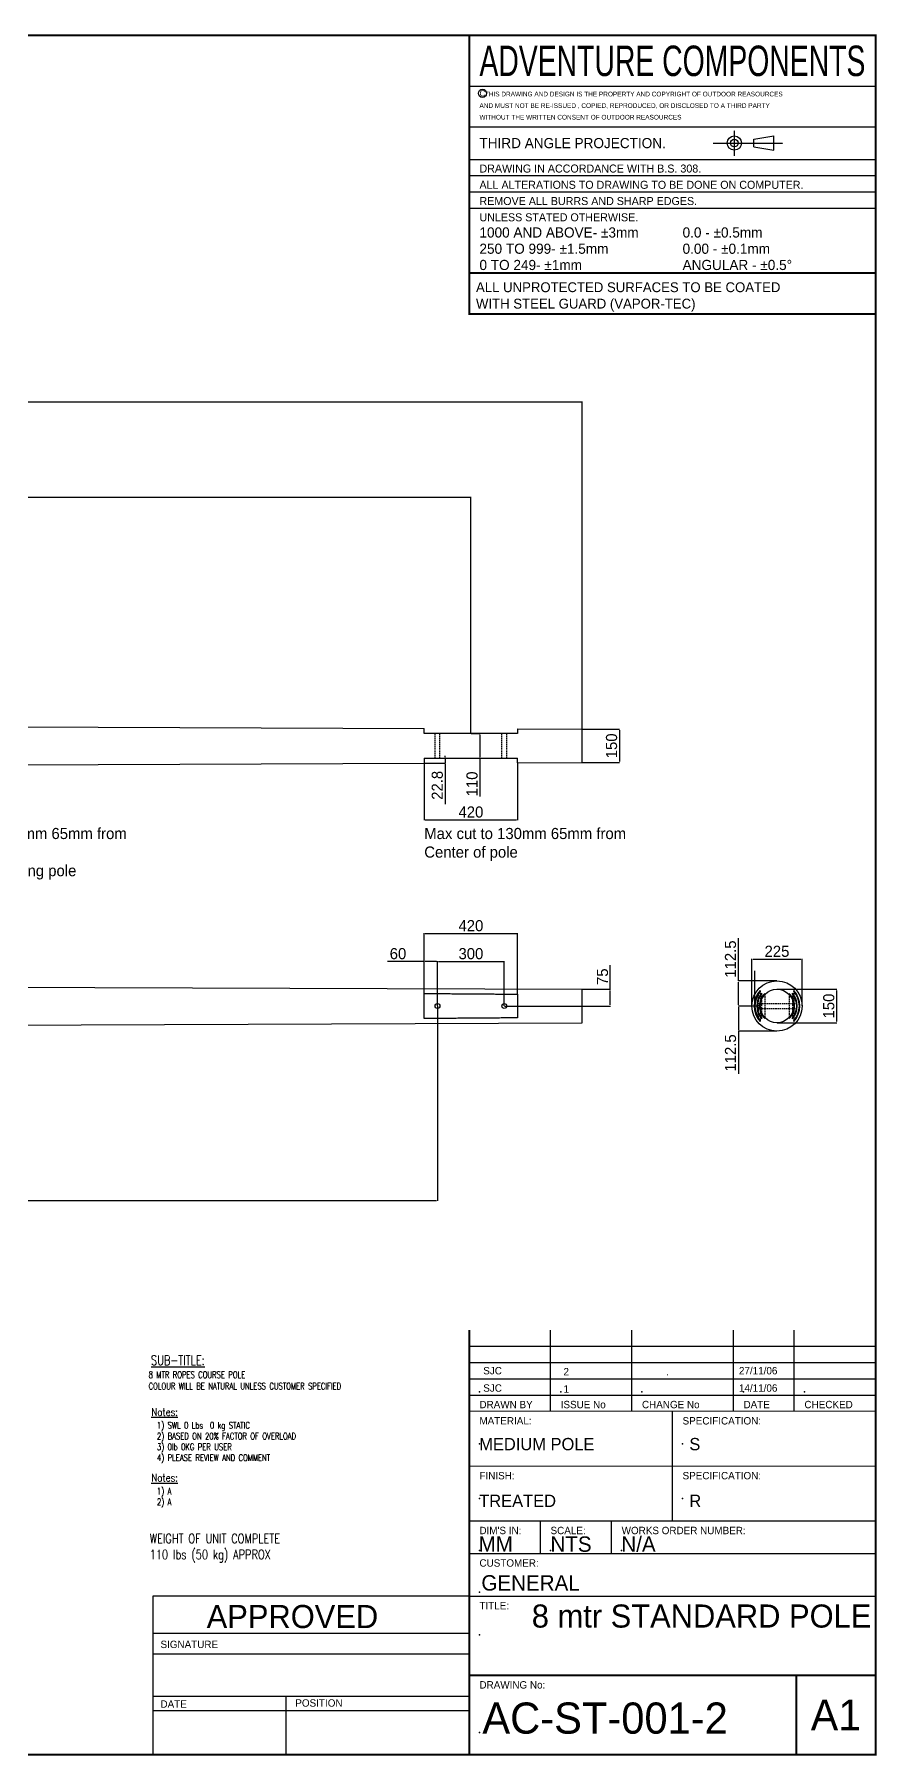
# Model space of a CAD drawing. Header units: inches. Extents: x -2440 to 8669, y 1877 to 9608.
# Drawn here: x 4886 to 8669, y 1877 to 9608 of the extents above; entities that cross this region are included whole.
import ezdxf
from ezdxf.enums import TextEntityAlignment as Align

# ---------------------------------------------------------------- set-up
doc = ezdxf.new("R2010")
doc.units = ezdxf.units.IN
doc.header["$MEASUREMENT"] = 0
doc.linetypes.add('CENTER', pattern=[2, 1.25, -0.25, 0.25, -0.25])
doc.linetypes.add('HIDDEN', pattern=[9.525, 6.35, -3.175])
for name, color, linetype in [('D', 7, 'Continuous'), ('DIM', 5, 'Continuous'), ('FRAMEDIMENSIONS', 150, 'Continuous'), ('post 2d', 7, 'Continuous'), ('post hidden 2d', 4, 'HIDDEN'), ('TEXT', 5, 'Continuous')]:
    doc.layers.add(name, color=color, linetype=linetype)
doc.styles.add('332', font='ROMANS.SHX', dxfattribs={"width": 0.75, "height": 1.125})
doc.styles.add('532', font='ROMANS.SHX', dxfattribs={"width": 0.75, "height": 1.875})
doc.styles.add('T1', font='romans.shx', dxfattribs={"width": 0.75})
doc.dimstyles.new('ISO-25', dxfattribs={"dimtxt": 2.5, "dimasz": 2.5, "dimexe": 1.25, "dimexo": 0.625, "dimtad": 1, "dimtxsty": 'Standard', "dimcen": 2.5, "dimadec": 0, "dimazin": 0, "dimtfac": 1, "dimtmove": 0, "dimatfit": 3, "dimfxl": 0, "dimarcsym": 0})

# ---------------------------------------------------------------- blocks, each defined once
blk = doc.blocks.new('*D1')
at = {"layer": 'Defpoints', "color": 0}
for p in [(6697, 5244.2), (-2153, 4931.7), (6697, 4370)]:
    blk.add_point(p, dxfattribs=at)
at = {"layer": 'DIM', "color": 0, "lineweight": -2}
for p, q in [((6697, 5243.2), (6697, 4368.7)), ((-2153, 4930.7), (-2153, 4368.7)), ((-2148, 4370), (6692, 4370))]:
    blk.add_line(p, q, dxfattribs=at)
at = {"layer": 'DIM', "color": 0}
for points in [[(-2148, 4370.8), (-2148, 4369.2), (-2153, 4370)], [(6692, 4370.8), (6692, 4369.2), (6697, 4370)]]:
    blk.add_solid(points, dxfattribs=at)
at = {"layer": 'DIM', "color": 0, "insert": (2272, 4405), "char_height": 50, "attachment_point": 5}
blk.add_mtext('8850', dxfattribs=at)
blk = doc.blocks.new('*D3')
at = {"layer": 'Defpoints', "color": 0}
for p in [(6847, 7530.5), (-2153, 6662), (6847, 6467.7)]:
    blk.add_point(p, dxfattribs=at)
at = {"layer": 'DIM', "color": 0, "lineweight": -2}
for p, q in [((-2153, 6663), (-2153, 7531.8)), ((-2148, 7530.5), (6842, 7530.5)), ((6847, 6468.7), (6847, 7531.8))]:
    blk.add_line(p, q, dxfattribs=at)
at = {"layer": 'DIM', "color": 0}
for points in [[(-2148, 7531.4), (-2148, 7529.7), (-2153, 7530.5)], [(6842, 7531.4), (6842, 7529.7), (6847, 7530.5)]]:
    blk.add_solid(points, dxfattribs=at)
at = {"layer": 'DIM', "color": 0, "insert": (2347, 7565.5), "char_height": 50, "attachment_point": 5}
blk.add_mtext('9000', dxfattribs=at)
blk = doc.blocks.new('*D5')
at = {"layer": 'Defpoints', "color": 0}
for p in [(7347, 7958.2), (-2153, 6525.2), (7347, 6487.7)]:
    blk.add_point(p, dxfattribs=at)
at = {"layer": 'DIM', "color": 0, "lineweight": -2}
for p, q in [((-2153, 6526.2), (-2153, 7959.4)), ((-2148, 7958.2), (7342, 7958.2)), ((7347, 6488.7), (7347, 7959.4))]:
    blk.add_line(p, q, dxfattribs=at)
at = {"layer": 'DIM', "color": 0}
for points in [[(-2148, 7959), (-2148, 7957.3), (-2153, 7958.2)], [(7342, 7959), (7342, 7957.3), (7347, 7958.2)]]:
    blk.add_solid(points, dxfattribs=at)
at = {"layer": 'DIM', "color": 0, "insert": (2597, 7993.2), "char_height": 50, "attachment_point": 5}
blk.add_mtext('9500±100', dxfattribs=at)
blk = doc.blocks.new('*D16')
at = {"layer": 'Defpoints', "color": 0}
for p in [(7347, 5319.2), (7473.2, 5319.2), (6997, 5244.2)]:
    blk.add_point(p, dxfattribs=at)
at = {"layer": 'DIM', "color": 0, "lineweight": -2}
for p, q in [((7473.2, 5319.2), (7473.2, 5427.5)), ((7348, 5319.2), (7474.4, 5319.2)), ((7473.2, 5249.2), (7473.2, 5314.2)), ((6998, 5244.2), (7474.4, 5244.2))]:
    blk.add_line(p, q, dxfattribs=at)
at = {"layer": 'DIM', "color": 0}
for points in [[(7472.3, 5314.2), (7474, 5314.2), (7473.2, 5319.2)], [(7472.3, 5249.2), (7474, 5249.2), (7473.2, 5244.2)]]:
    blk.add_solid(points, dxfattribs=at)
at = {"layer": 'DIM', "color": 0, "insert": (7438.2, 5375.8), "char_height": 50, "attachment_point": 5, "rotation": 90}
blk.add_mtext('75', dxfattribs=at)
blk = doc.blocks.new('*D17')
at = {"layer": 'Defpoints', "color": 0}
for p in [(7347, 6487.7), (7347, 6337.7), (7513.9, 6337.7)]:
    blk.add_point(p, dxfattribs=at)
at = {"layer": 'DIM', "color": 0, "lineweight": -2}
for p, q in [((7348, 6487.7), (7515.1, 6487.7)), ((7513.9, 6482.7), (7513.9, 6342.7)), ((7348, 6337.7), (7515.1, 6337.7))]:
    blk.add_line(p, q, dxfattribs=at)
at = {"layer": 'DIM', "color": 0}
for points in [[(7513.1, 6482.7), (7514.7, 6482.7), (7513.9, 6487.7)], [(7513.1, 6342.7), (7514.7, 6342.7), (7513.9, 6337.7)]]:
    blk.add_solid(points, dxfattribs=at)
at = {"layer": 'DIM', "color": 0, "insert": (7478.9, 6412.7), "char_height": 50, "attachment_point": 5, "rotation": 90}
blk.add_mtext('150', dxfattribs=at)
blk = doc.blocks.new('*D18')
at = {"layer": 'Defpoints', "color": 0}
for p in [(7057, 5569.8), (6637, 5300.5), (7057, 5297.4)]:
    blk.add_point(p, dxfattribs=at)
at = {"layer": 'DIM', "color": 0, "lineweight": -2}
for p, q in [((6637, 5301.5), (6637, 5571)), ((6642, 5569.8), (7052, 5569.8)), ((7057, 5298.4), (7057, 5571))]:
    blk.add_line(p, q, dxfattribs=at)
at = {"layer": 'DIM', "color": 0}
for points in [[(6642, 5570.6), (6642, 5569), (6637, 5569.8)], [(7052, 5570.6), (7052, 5569), (7057, 5569.8)]]:
    blk.add_solid(points, dxfattribs=at)
at = {"layer": 'DIM', "color": 0, "insert": (6847, 5604.8), "char_height": 50, "attachment_point": 5}
blk.add_mtext('420', dxfattribs=at)
blk = doc.blocks.new('*D19')
at = {"layer": 'Defpoints', "color": 0}
for p in [(6997, 5444.1), (6697, 5244.2), (6997, 5244.2)]:
    blk.add_point(p, dxfattribs=at)
at = {"layer": 'DIM', "color": 0, "lineweight": -2}
for p, q in [((6697, 5245.2), (6697, 5445.4)), ((6702, 5444.1), (6992, 5444.1)), ((6997, 5245.2), (6997, 5445.4))]:
    blk.add_line(p, q, dxfattribs=at)
at = {"layer": 'DIM', "color": 0}
for points in [[(6702, 5444.9), (6702, 5443.3), (6697, 5444.1)], [(6992, 5444.9), (6992, 5443.3), (6997, 5444.1)]]:
    blk.add_solid(points, dxfattribs=at)
at = {"layer": 'DIM', "color": 0, "insert": (6847, 5479.1), "char_height": 50, "attachment_point": 5}
blk.add_mtext('300', dxfattribs=at)
blk = doc.blocks.new('*D20')
at = {"layer": 'Defpoints', "color": 0}
for p in [(6697, 5444.1), (6697, 5345.1), (6637, 5301.2)]:
    blk.add_point(p, dxfattribs=at)
at = {"layer": 'DIM', "color": 0, "lineweight": -2}
for p, q in [((6637, 5444.1), (6471.9, 5444.1)), ((6637, 5302.2), (6637, 5445.4)), ((6692, 5444.1), (6642, 5444.1)), ((6697, 5346.1), (6697, 5445.4))]:
    blk.add_line(p, q, dxfattribs=at)
at = {"layer": 'DIM', "color": 0}
for points in [[(6642, 5444.9), (6642, 5443.3), (6637, 5444.1)], [(6692, 5444.9), (6692, 5443.3), (6697, 5444.1)]]:
    blk.add_solid(points, dxfattribs=at)
at = {"layer": 'DIM', "color": 0, "insert": (6519.4, 5479.1), "char_height": 50, "attachment_point": 5}
blk.add_mtext('60', dxfattribs=at)
blk = doc.blocks.new('*D24')
at = {"layer": 'Defpoints', "color": 0}
for p in [(6637, 6333.9), (7057, 6336.1), (7057, 6080.3)]:
    blk.add_point(p, dxfattribs=at)
at = {"layer": 'DIM', "color": 0, "lineweight": -2}
for p, q in [((6637, 6332.9), (6637, 6079.1)), ((7057, 6335.1), (7057, 6079.1)), ((6642, 6080.3), (7052, 6080.3))]:
    blk.add_line(p, q, dxfattribs=at)
at = {"layer": 'DIM', "color": 0}
for points in [[(6642, 6081.2), (6642, 6079.5), (6637, 6080.3)], [(7052, 6081.2), (7052, 6079.5), (7057, 6080.3)]]:
    blk.add_solid(points, dxfattribs=at)
at = {"layer": 'DIM', "color": 0, "insert": (6847, 6115.3), "char_height": 50, "attachment_point": 5}
blk.add_mtext('420', dxfattribs=at)
blk = doc.blocks.new('*D25')
at = {"layer": 'Defpoints', "color": 0}
for p in [(6847, 6467.7), (6887.3, 6467.7), (6847, 6357.7)]:
    blk.add_point(p, dxfattribs=at)
at = {"layer": 'DIM', "color": 0, "lineweight": -2}
for p, q in [((6848, 6467.7), (6888.5, 6467.7)), ((6887.3, 6462.7), (6887.3, 6362.7)), ((6848, 6357.7), (6888.5, 6357.7)), ((6887.3, 6357.7), (6887.3, 6186))]:
    blk.add_line(p, q, dxfattribs=at)
at = {"layer": 'DIM', "color": 0}
for points in [[(6886.4, 6462.7), (6888.1, 6462.7), (6887.3, 6467.7)], [(6886.4, 6362.7), (6888.1, 6362.7), (6887.3, 6357.7)]]:
    blk.add_solid(points, dxfattribs=at)
at = {"layer": 'DIM', "color": 0, "insert": (6852.3, 6241.8), "char_height": 50, "attachment_point": 5, "rotation": 90}
blk.add_mtext('110', dxfattribs=at)
blk = doc.blocks.new('*D26')
at = {"layer": 'Defpoints', "color": 0}
for p in [(6637, 6357.7), (6731.2, 6357.7), (6637, 6334.9)]:
    blk.add_point(p, dxfattribs=at)
at = {"layer": 'DIM', "color": 0, "lineweight": -2}
for p, q in [((6638, 6357.7), (6732.5, 6357.7)), ((6731.2, 6362.7), (6731.2, 6367.7)), ((6731.2, 6357.7), (6731.2, 6334.9)), ((6638, 6334.9), (6732.5, 6334.9)), ((6731.2, 6329.9), (6731.2, 6150.5))]:
    blk.add_line(p, q, dxfattribs=at)
at = {"layer": 'DIM', "color": 0}
for points in [[(6730.4, 6362.7), (6732.1, 6362.7), (6731.2, 6357.7)], [(6730.4, 6329.9), (6732.1, 6329.9), (6731.2, 6334.9)]]:
    blk.add_solid(points, dxfattribs=at)
at = {"layer": 'DIM', "color": 0, "insert": (6696.2, 6235.5), "char_height": 50, "attachment_point": 5, "rotation": 90}
blk.add_mtext('22.8', dxfattribs=at)
blk = doc.blocks.new('*D27')
at = {"layer": 'Defpoints', "color": 0}
for p in [(8048.2, 5356.7), (8221.7, 5356.7), (8091.5, 5244.2)]:
    blk.add_point(p, dxfattribs=at)
at = {"layer": 'DIM', "color": 0, "lineweight": -2}
for p, q in [((8048.2, 5356.7), (8048.2, 5548.3)), ((8220.7, 5356.7), (8046.9, 5356.7)), ((8048.2, 5249.2), (8048.2, 5351.7)), ((8090.5, 5244.2), (8046.9, 5244.2))]:
    blk.add_line(p, q, dxfattribs=at)
at = {"layer": 'DIM', "color": 0}
for points in [[(8047.3, 5351.7), (8049, 5351.7), (8048.2, 5356.7)], [(8047.3, 5249.2), (8049, 5249.2), (8048.2, 5244.2)]]:
    blk.add_solid(points, dxfattribs=at)
at = {"layer": 'DIM', "color": 0, "insert": (8013.2, 5455), "char_height": 50, "attachment_point": 5, "rotation": 90}
blk.add_mtext('112.5', dxfattribs=at)
blk = doc.blocks.new('*D28')
at = {"layer": 'Defpoints', "color": 0}
for p in [(8334.2, 5454.6), (8109.2, 5244.2), (8334.2, 5244.2)]:
    blk.add_point(p, dxfattribs=at)
at = {"layer": 'DIM', "color": 0, "lineweight": -2}
for p, q in [((8109.2, 5245.2), (8109.2, 5455.9)), ((8114.2, 5454.6), (8329.2, 5454.6)), ((8334.2, 5245.2), (8334.2, 5455.9))]:
    blk.add_line(p, q, dxfattribs=at)
at = {"layer": 'DIM', "color": 0}
for points in [[(8114.2, 5455.4), (8114.2, 5453.8), (8109.2, 5454.6)], [(8329.2, 5455.4), (8329.2, 5453.8), (8334.2, 5454.6)]]:
    blk.add_solid(points, dxfattribs=at)
at = {"layer": 'DIM', "color": 0, "insert": (8221.7, 5489.6), "char_height": 50, "attachment_point": 5}
blk.add_mtext('225', dxfattribs=at)
blk = doc.blocks.new('*D29')
at = {"layer": 'Defpoints', "color": 0}
for p in [(8221.7, 5319.2), (8221.7, 5169.2), (8489.5, 5169.2)]:
    blk.add_point(p, dxfattribs=at)
at = {"layer": 'DIM', "color": 0, "lineweight": -2}
for p, q in [((8222.7, 5319.2), (8490.8, 5319.2)), ((8489.5, 5314.2), (8489.5, 5174.2)), ((8222.7, 5169.2), (8490.8, 5169.2))]:
    blk.add_line(p, q, dxfattribs=at)
at = {"layer": 'DIM', "color": 0}
for points in [[(8488.7, 5314.2), (8490.3, 5314.2), (8489.5, 5319.2)], [(8488.7, 5174.2), (8490.3, 5174.2), (8489.5, 5169.2)]]:
    blk.add_solid(points, dxfattribs=at)
at = {"layer": 'DIM', "color": 0, "insert": (8454.5, 5244.2), "char_height": 50, "attachment_point": 5, "rotation": 90}
blk.add_mtext('150', dxfattribs=at)
blk = doc.blocks.new('*D30')
at = {"layer": 'Defpoints', "color": 0}
for p in [(8136.7, 5244.2), (8048.2, 5131.7), (8221.7, 5131.7)]:
    blk.add_point(p, dxfattribs=at)
at = {"layer": 'DIM', "color": 0, "lineweight": -2}
for p, q in [((8135.7, 5244.2), (8046.9, 5244.2)), ((8048.2, 5239.2), (8048.2, 5136.7)), ((8220.7, 5131.7), (8046.9, 5131.7)), ((8048.2, 5131.7), (8048.2, 4940))]:
    blk.add_line(p, q, dxfattribs=at)
at = {"layer": 'DIM', "color": 0}
for points in [[(8047.3, 5239.2), (8049, 5239.2), (8048.2, 5244.2)], [(8047.3, 5136.7), (8049, 5136.7), (8048.2, 5131.7)]]:
    blk.add_solid(points, dxfattribs=at)
at = {"layer": 'DIM', "color": 0, "insert": (8013.2, 5033.3), "char_height": 50, "attachment_point": 5, "rotation": 90}
blk.add_mtext('112.5', dxfattribs=at)

msp = doc.modelspace()

# ---------------------------------------------------------------- linework, layer by layer
for p, q in [((8664.52, 9603.9), (-2435.6, 9603.9)), ((8664.52, 1881.81), (8664.52, 9603.9)), ((6839.75, 9375.8), (8664.52, 9375.8)), ((6839.75, 9193.33), (8664.52, 9193.33)), ((6839.75, 9047.35), (8664.52, 9047.35)), ((6839.75, 8974.36), (8664.52, 8974.36)), ((6839.75, 8901.36), (8664.52, 8901.36)), ((6839.75, 8828.37), (8664.52, 8828.37)), ((7204.71, 3423.74), (7204.71, 3788.7)), ((7569.66, 3423.74), (7569.66, 3788.7)), ((8025.85, 3423.74), (8025.85, 3788.7)), ((8299.57, 3423.74), (8299.57, 3788.7)), ((6839.75, 3715.71), (8664.52, 3715.71)), ((6839.75, 3642.72), (8664.52, 3642.72)), ((6839.75, 3569.72), (8664.52, 3569.72)), ((6839.75, 3496.73), (8664.52, 3496.73)), ((7752.14, 2931.06), (7752.14, 3423.74)), ((6839.75, 2931.06), (8664.52, 2931.06)), ((7159.09, 2785.07), (7159.09, 2931.06)), ((7478.42, 2785.07), (7478.42, 2931.06)), ((6839.75, 2785.07), (8664.52, 2785.07)), ((6839.75, 2593.47), (8664.52, 2593.47)), ((5417.64, 2426.87), (6839.75, 2426.87)), ((5417.64, 2334.32), (6839.75, 2334.32)), ((5417.64, 2144.2), (6839.75, 2144.2)), ((6015.81, 2144.2), (6015.81, 1881.81)), ((5417.64, 2079.16), (6839.75, 2079.16)), ((-2435.6, 1881.81), (8664.52, 1881.81))]:
    msp.add_line(p, q)
at = {"color": 1, "linetype": 'CENTER', "ltscale": 0.5}
for p, q in [((8030.03, 9177.1), (8030.03, 9063.58)), ((7934.61, 9120.34), (8247.37, 9120.34))]:
    msp.add_line(p, q, dxfattribs=at)
at = {"color": 7, "linetype": 'Continuous'}
for p, q in [((8118.05, 9137.53), (8207.87, 9152.36)), ((8118.05, 9103.15), (8118.05, 9137.53)), ((8207.87, 9088.32), (8207.87, 9152.36)), ((8118.05, 9103.15), (8207.87, 9088.32))]:
    msp.add_line(p, q, dxfattribs=at)
at = {"linetype": 'Continuous'}
msp.add_line((6839.75, 8536.41), (8664.52, 8536.41), dxfattribs=at)
for points, const_width in [([(8664.52, 1881.81), (-2435.6, 1881.81), (-2435.6, 9603.9), (8664.52, 9603.9)], 9.12), ([(6839.75, 3177.4), (6839.75, 3423.74), (8664.52, 3423.74), (8664.52, 3177.4)], 4.56), ([(6839.75, 2931.06), (6839.75, 3177.4), (8664.52, 3177.4), (8664.52, 2931.06)], 4.56), ([(8308.69, 1881.81), (8664.52, 1881.81), (8664.52, 2237.64), (8308.69, 2237.64)], 9.12)]:
    msp.add_lwpolyline(points, close=True, dxfattribs=dict(const_width=const_width))
at = {"const_width": 9.12}
for points in [[(8664.52, 8352.34), (6839.75, 8352.34), (6839.75, 9603.9)], [(8664.52, 8536.41), (6839.75, 8536.41), (6839.75, 9603.9)], [(6839.75, 1881.81), (6839.75, 3788.7)], [(8664.52, 2237.64), (6839.75, 2237.64)]]:
    msp.add_lwpolyline(points, dxfattribs=at)
msp.add_lwpolyline([(5417.64, 1881.81), (6839.75, 1881.81), (6839.75, 2593.47), (5417.64, 2593.47)], close=True)
msp.add_circle((6899.06, 9343.87), 18.25)
at = {"color": 7, "linetype": 'Continuous'}
for radius in [32.02, 17.19]:
    msp.add_circle((8030.03, 9120.34), radius, dxfattribs=at)
for p in [(6885.37, 3510.42), (7250.33, 3510.42), (7615.28, 3510.42), (8071.47, 3510.42), (8345.19, 3510.42), (6885.37, 3277.76), (7797.76, 3277.76), (6885.37, 3031.42), (7797.76, 3031.42), (6885.37, 2798.76), (7204.71, 2798.76), (7524.04, 2798.76), (6885.37, 2611.72), (6885.37, 2420.12), (6885.37, 1981.35)]:
    msp.add_point(p)
at = {"layer": 'FRAMEDIMENSIONS', "color": 1}
msp.add_line((6839.75, 8536.41), (8664.52, 8536.41), dxfattribs=at)
at = {"layer": 'post 2d'}
for p, q in [((4806.96, 6497.69), (6636.96, 6490.47)), ((6636.96, 6467.67), (6636.96, 6491.44)), ((7056.96, 6489.21), (7056.96, 6467.67)), ((7056.96, 6488.81), (7346.96, 6487.67)), ((7346.96, 6337.67), (7346.96, 6487.67)), ((6636.96, 6357.67), (6636.96, 6333.9)), ((7056.96, 6336.13), (7056.96, 6357.67)), ((4806.96, 6327.64), (6636.96, 6334.86)), ((7056.96, 6336.52), (7346.96, 6337.67)), ((-2153.04, 5356.66), (7346.96, 5319.16)), ((8122.29, 5244.16), (8122.29, 5402.5)), ((6636.96, 5187.77), (6636.96, 5300.55)), ((7056.96, 5297.39), (7056.96, 5190.93)), ((7346.96, 5169.16), (7346.96, 5319.16)), ((8137.29, 5295.77), (8137.29, 5296.67)), ((8137.29, 5191.65), (8137.29, 5192.55)), ((-2153.04, 5131.66), (7346.96, 5169.16))]:
    msp.add_line(p, q, dxfattribs=at)
for centre, radius in [((8221.7, 5244.16), 112.5), ((8221.7, 5244.16), 75), ((6696.96, 5244.16), 11), ((6996.96, 5244.16), 11)]:
    msp.add_circle(centre, radius, dxfattribs=at)
for radius, start, end in [(102.68, 136.923122, 223.076878), (100.45, 138.302168, 221.697832), (99.41, 148.115709, 211.884291), (98.94, 148.559437, 211.440563), (90.73, 140.4944, 219.5056), (88.49, 142.280589, 217.719411), (78.77, 134.284268, 225.715732), (76.54, 135.936761, 224.063239), (78.77, 314.284268, 45.715732), (76.54, 315.936761, 44.063239), (90.73, 320.4944, 39.5056), (88.49, 322.280589, 37.719411), (102.68, 316.923122, 43.076878), (100.45, 318.302168, 41.697832)]:
    msp.add_arc((8221.7, 5244.16), radius, start, end, dxfattribs=at)
for points, weights in [([(7056.96, 6467.67), (6853.02, 6467.67), (6636.96, 6467.67)], [1, 1.00020720826, 1]), ([(6636.96, 6357.67), (6853.02, 6357.67), (7056.96, 6357.67)], [1, 1.00020720806, 1]), ([(6636.96, 5300.55), (6853.02, 5298.95), (7056.96, 5297.39)], [1, 1.00020720806, 1]), ([(8146.7, 5314.28), (8146.7, 5312.61), (8146.7, 5310.97)], [1, 1.00013275899, 1]), ([(8151.7, 5301.87), (8151.7, 5300.06), (8151.7, 5298.3)], [1, 1.0001990145, 1]), ([(8166.7, 5300.55), (8166.7, 5298.95), (8166.7, 5297.39)], [1, 1.00020720806, 1]), ([(8276.7, 5297.39), (8276.7, 5298.95), (8276.7, 5300.55)], [1, 1.00020720826, 1]), ([(8291.7, 5298.3), (8291.7, 5300.06), (8291.7, 5301.87)], [1, 1.00019901451, 1]), ([(8296.7, 5310.97), (8296.7, 5312.61), (8296.7, 5314.28)], [1, 1.00013275899, 1]), ([(7056.96, 5190.93), (6853.02, 5189.37), (6636.96, 5187.77)], [1, 1.000207208, 1]), ([(8151.7, 5190.02), (8151.7, 5188.25), (8151.7, 5186.44)], [1, 1.0001990145, 1]), ([(8166.7, 5190.93), (8166.7, 5189.37), (8166.7, 5187.77)], [1, 1.000207208, 1]), ([(8276.7, 5187.77), (8276.7, 5189.37), (8276.7, 5190.93)], [1, 1.00020720805, 1]), ([(8291.7, 5186.44), (8291.7, 5188.25), (8291.7, 5190.02)], [1, 1.00019901452, 1]), ([(8146.7, 5177.34), (8146.7, 5175.7), (8146.7, 5174.03)], [1, 1.00013275904, 1]), ([(8296.7, 5174.03), (8296.7, 5175.7), (8296.7, 5177.34)], [1, 1.00013275904, 1])]:
    msp.add_rational_spline(points, weights, degree=2, dxfattribs=at)
at = {"layer": 'post hidden 2d'}
for p, q in [((6685.96, 6357.67), (6685.96, 6467.67)), ((6707.96, 6357.67), (6707.96, 6467.67)), ((6985.96, 6357.67), (6985.96, 6467.67)), ((7007.96, 6357.67), (7007.96, 6467.67)), ((8137.29, 5295.77), (8137.29, 5192.55)), ((8146.7, 5310.97), (8146.7, 5177.34)), ((8151.7, 5298.3), (8151.7, 5190.02)), ((8166.7, 5297.39), (8166.7, 5190.93)), ((8276.7, 5297.39), (8276.7, 5190.93)), ((8291.7, 5298.3), (8291.7, 5190.02)), ((8296.7, 5310.97), (8296.7, 5177.34)), ((8136.7, 5255.16), (8146.7, 5255.16)), ((8136.7, 5233.16), (8146.7, 5233.16)), ((8146.7, 5255.16), (8151.7, 5255.16)), ((8146.7, 5233.16), (8151.7, 5233.16)), ((8151.7, 5255.16), (8166.7, 5255.16)), ((8151.7, 5233.16), (8166.7, 5233.16)), ((8166.7, 5255.16), (8276.7, 5255.16)), ((8166.7, 5233.16), (8276.7, 5233.16)), ((8276.7, 5255.16), (8291.7, 5255.16)), ((8276.7, 5233.16), (8291.7, 5233.16)), ((8291.7, 5255.16), (8296.7, 5255.16)), ((8291.7, 5233.16), (8296.7, 5233.16)), ((8296.7, 5255.16), (8306.7, 5255.16)), ((8296.7, 5233.16), (8306.7, 5233.16))]:
    msp.add_line(p, q, dxfattribs=at)

# ---------------------------------------------------------------- texts
at = {"color": 1, "width": 0.633333}
msp.add_text('ADVENTURE COMPONENTS', height=136.8576, dxfattribs=at).set_placement((6885.37, 9421.42), (8618.9, 9421.42), align=Align.FIT)
for s, height, p in [('C', 27.37, (6899.06, 9343.87)), ('A1', 138.24, (8486.61, 2059.73))]:
    msp.add_text(s, height=height).set_placement(p, align=Align.MIDDLE)
for s, height, p in [('AND MUST NOT BE RE-ISSUED , COPIED, REPRODUCED, OR DISCLOSED TO A THIRD PARTY', 21.0125, (6885.37, 9278.18)), ('   THIS DRAWING AND DESIGN IS THE PROPERTY AND COPYRIGHT OF OUTDOOR REASOURCES', 21.0125, (6885.37, 9330.19)), ('WITHOUT THE WRITTEN CONSENT OF OUTDOOR REASOURCES', 21.0125, (6885.37, 9226.17)), ('DRAWING IN ACCORDANCE WITH B.S. 308.', 35.9424, (6885.37, 8988.04)), ('ALL ALTERATIONS TO DRAWING TO BE DONE ON COMPUTER.', 35.9424, (6885.37, 8915.05)), ('REMOVE ALL BURRS AND SHARP EDGES.', 35.9424, (6885.37, 8842.06)), ('UNLESS STATED OTHERWISE.', 35.9424, (6885.37, 8769.07)), ('1000 AND ABOVE- %%P3mm', 45.6192, (6885.37, 8696.08)), ('0.0 - %%P0.5mm', 45.6192, (7797.76, 8696.08)), ('250 TO 999- %%P1.5mm', 45.6192, (6885.37, 8623.09)), ('0.00 - %%P0.1mm', 45.6192, (7797.76, 8623.09)), ('0 TO 249- %%P1mm', 45.6192, (6885.37, 8550.1)), ('ANGULAR - %%P0.5%%D', 45.6192, (7797.76, 8550.1)), ('DRAWN BY', 33.178, (6885.37, 3437.43)), ('ISSUE No', 33.178, (7250.33, 3437.43)), ('CHANGE No', 33.178, (7615.28, 3437.43)), ('DATE', 33.178, (8071.47, 3437.43)), ('CHECKED', 33.178, (8345.19, 3437.43)), ('MATERIAL:', 33.178, (6885.37, 3364.44)), ('SPECIFICATION:', 33.1776, (7797.76, 3364.44)), ('FINISH:', 33.178, (6885.37, 3118.09)), ('SPECIFICATION:', 33.1776, (7797.76, 3118.09)), ("DIM'S IN:", 33.178, (6885.37, 2871.75)), ('SCALE:', 33.178, (7204.71, 2871.75)), ('WORKS ORDER NUMBER:', 33.1776, (7524.04, 2871.75)), ('CUSTOMER:', 33.178, (6885.37, 2725.77)), ('TITLE:', 33.178, (6885.37, 2534.17)), ('DRAWING No:', 33.1776, (6885.37, 2178.34))]:
    msp.add_text(s, height=height).set_placement(p)
msp.add_text('THIRD ANGLE PROJECTION.', height=45.6192).set_placement((6885.37, 9120.34), align=Align.MIDDLE_LEFT)
at = {"attachment_point": 1}
for s, insert, char_height, width in [('ALL UNPROTECTED SURFACES TO BE COATED\\PWITH STEEL GUARD (VAPOR-TEC)', (6869.79, 8495.02), 44.2368, 5641.8733), ('SIGNATURE', (5452.69, 2393.36), 33.178, 1422.1169), ('DATE', (5452.68, 2125.41), 33.178, 1422.1169), ('POSITION', (6058.36, 2130.14), 33.178, 1422.1169)]:
    msp.add_mtext(s, dxfattribs=dict(at, insert=insert, char_height=char_height, width=width))
at = {"layer": 'D', "style": '532', "width": 0.75}
msp.add_text('%%USUB-TITLE:', height=42.8212, dxfattribs=at).set_placement((5530.76, 3652.86), align=Align.MIDDLE)
at = {"layer": 'D'}
for s, height, style, width, p in [('8 MTR ROPES COURSE POLE', 29.8598, '332', 0.75, (5399.52, 3573.17)), ('COLOUR WILL BE NATURAL UNLESS CUSTOMER SPECIFIED', 29.8598, '332', 0.75, (5399.52, 3521.79)), ('%%UNotes:', 34.257, 'T1', 0.83, (5411.48, 3403.66)), (' 2) BASED ON 20% FACTOR OF OVERLOAD ', 29.8598, '332', 0.75, (5421.45, 3297.27)), (' 1) SWL 0 Lbs  0 kg STATIC', 29.8598, '332', 0.75, (5421.45, 3345.77)), (' 3) 0lb 0KG PER USER ', 29.8598, '332', 0.75, (5421.45, 3248.77)), (' 4) PLEASE REVIEW AND COMMENT', 29.8598, '332', 0.75, (5421.45, 3200.46)), ('%%UNotes:', 34.257, 'T1', 0.83, (5411.48, 3108.07)), (' 2) A', 29.86, '332', 0.75, (5421.45, 3001.68)), (' 1) A', 29.86, '332', 0.75, (5421.45, 3050.18))]:
    msp.add_text(s, height=height, dxfattribs=dict(at, style=style, width=width)).set_placement(p)
at = {"layer": 'D', "color": 1, "insert": (5404.55, 2873.47), "char_height": 42.8212, "width": 1663.1151, "attachment_point": 1, "style": '532'}
msp.add_mtext('WEIGHT OF UNIT COMPLETE \\P110 lbs (50 kg) APPROX', dxfattribs=at)
at = {"layer": 'DIM', "char_height": 50, "attachment_point": 1}
for s, insert, width in [('Max cut to 130mm 65mm from Center of pole\\Pbased on tapering pole', (4394.54, 6044.11), 1039.6431), ('Max cut to 130mm 65mm from Center of pole', (6637.51, 6044.11), 1106.9774)]:
    msp.add_mtext(s, dxfattribs=dict(at, insert=insert, width=width))
at = {"layer": 'TEXT', "attachment_point": 1}
for s, insert, char_height, width in [('SJC', (6902.44, 3622.69), 33.178, 280.829), ('2', (7262.91, 3618.5), 33.18, 226.3398), ('.', (7723.67, 3618.5), 33.18, 226.3398), ('27/11/06', (8050.91, 3622.69), 33.178, 209.5739), ('SJC', (6902.44, 3544.78), 33.178, 280.8289), ('1', (7262.91, 3540.59), 33.18, 226.3398), ('14/11/06', (8050.91, 3544.78), 33.178, 209.574), ('MEDIUM POLE', (6884.22, 3303.97), 55.296, 922.1515), ('S', (7828.04, 3303.97), 55.3, 922.1515), ('TREATED', (6884.22, 3049.18), 55.296, 922.1515), ('R', (7828.04, 3049.18), 55.3, 922.1515), ('MM', (6881.49, 2861.65), 69.12, 251.4887), ('NTS', (7204.23, 2861.65), 69.12, 222.1483), ('N/A', (7522.78, 2861.65), 69.12, 725.1256), ('GENERAL', (6894.06, 2687.6), 69.12, 1638.8678), ('APPROVED', (5660.18, 2553.77), 103.68, 1935.36), ('8 mtr STANDARD POLE ', (7120.4, 2555.91), 103.68, 1571.8041), ('AC-ST-001-2', (6898.33, 2115.67), 140, 1282.5922)]:
    msp.add_mtext(s, dxfattribs=dict(at, insert=insert, char_height=char_height, width=width))

# ---------------------------------------------------------------- dimensions: what is measured, and where the dimension line sits
at = {"layer": 'DIM'}
for base, p1, p2, override, picture, middle in [((7346.96, 7958.15), (-2153.04, 6525.17), (7346.96, 6487.67), {"dimtxt": 50, "dimasz": 5, "dimexo": 1, "dimgap": 10, "dimdec": 1, "dimdsep": 46, "dimtol": 1, "dimlim": 0, "dimtp": 100, "dimtm": 100}, '*D5', (2596.96, 7993.15)), ((6846.96, 7530.53), (-2153.04, 6661.96), (6846.96, 6467.67), {"dimtxt": 50, "dimasz": 5, "dimexo": 1, "dimgap": 10, "dimdec": 1, "dimdsep": 46}, '*D3', (2346.96, 7565.53)), ((7056.96, 6080.34), (6636.96, 6333.9), (7056.96, 6336.13), {"dimtxt": 50, "dimasz": 5, "dimexo": 1, "dimgap": 10, "dimdec": 1, "dimdsep": 46}, '*D24', (6846.96, 6115.34)), ((7056.96, 5569.8), (6636.96, 5300.55), (7056.96, 5297.39), {"dimtxt": 50, "dimasz": 5, "dimexo": 1, "dimgap": 10, "dimdec": 1, "dimdsep": 46}, '*D18', (6846.96, 5604.8)), ((6996.96, 5444.1), (6696.96, 5244.16), (6996.96, 5244.16), {"dimtxt": 50, "dimasz": 5, "dimexo": 1, "dimgap": 10, "dimdec": 1, "dimdsep": 46}, '*D19', (6846.96, 5479.1)), ((8334.2, 5454.61), (8109.2, 5244.16), (8334.2, 5244.16), {"dimtxt": 50, "dimasz": 5, "dimexo": 1, "dimgap": 10, "dimdec": 1, "dimdsep": 46}, '*D28', (8221.7, 5489.61)), ((6696.96, 4369.99), (-2153.04, 4931.69), (6696.96, 5244.16), {"dimtxt": 50, "dimasz": 5, "dimexo": 1, "dimgap": 10, "dimdec": 1, "dimdsep": 46}, '*D1', (2271.96, 4404.99))]:
    dim = msp.add_linear_dim(base=base, p1=p1, p2=p2, dimstyle='ISO-25', override=override, dxfattribs=at)
    dim.commit()
    dim.dimension.update_dxf_attribs({"geometry": picture, "text_midpoint": middle})
for base, p1, p2, picture, middle in [((6887.26, 6467.67), (6846.96, 6357.67), (6846.96, 6467.67), '*D25', (6887.26, 6241.8)), ((6731.23, 6357.67), (6636.96, 6334.86), (6636.96, 6357.67), '*D26', (6731.23, 6235.46))]:
    dim = msp.add_linear_dim(base=base, p1=p1, p2=p2, angle=90, dimstyle='ISO-25', override={"dimtxt": 50, "dimasz": 5, "dimexo": 1, "dimgap": 10, "dimdec": 1, "dimdsep": 46}, dxfattribs=at)
    dim.commit()
    dim.dimension.update_dxf_attribs({"geometry": picture, "text_midpoint": middle, "dimtype": 160})
for base, p1, p2, picture, middle in [((7513.89, 6337.67), (7346.96, 6487.67), (7346.96, 6337.67), '*D17', (7478.89, 6412.67)), ((8048.17, 5356.66), (8091.5, 5244.16), (8221.7, 5356.66), '*D27', (8013.17, 5454.99)), ((7473.18, 5319.16), (6996.96, 5244.16), (7346.96, 5319.16), '*D16', (7438.18, 5375.82)), ((8489.51, 5169.16), (8221.7, 5319.16), (8221.7, 5169.16), '*D29', (8454.51, 5244.16)), ((8048.17, 5131.66), (8136.7, 5244.16), (8221.7, 5131.66), '*D30', (8013.17, 5033.32))]:
    dim = msp.add_linear_dim(base=base, p1=p1, p2=p2, angle=90, dimstyle='ISO-25', override={"dimtxt": 50, "dimasz": 5, "dimexo": 1, "dimgap": 10, "dimdec": 1, "dimdsep": 46}, dxfattribs=at)
    dim.commit()
    dim.dimension.update_dxf_attribs({"geometry": picture, "text_midpoint": middle})
dim = msp.add_linear_dim(base=(6696.96, 5444.1), p1=(6636.96, 5301.17), p2=(6696.96, 5345.07), dimstyle='ISO-25', override={"dimtxt": 50, "dimasz": 5, "dimexo": 1, "dimgap": 10, "dimdec": 1, "dimdsep": 46}, dxfattribs=at)
dim.commit()
dim.dimension.update_dxf_attribs({"geometry": '*D20', "text_midpoint": (6519.45, 5444.1), "dimtype": 160})

doc.saveas('drawing.dxf')
